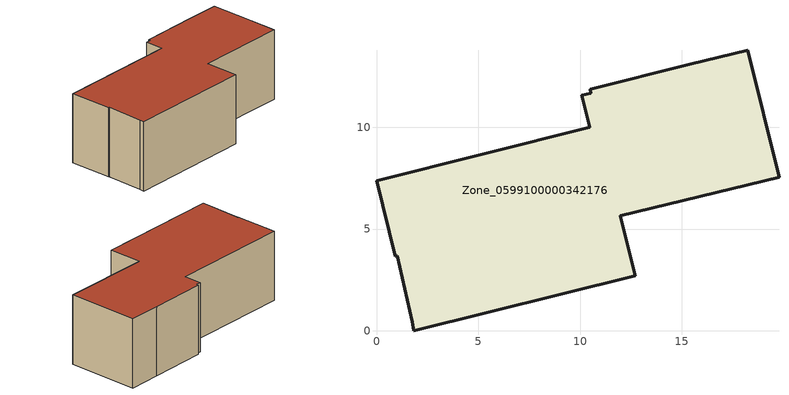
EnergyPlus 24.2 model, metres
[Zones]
Zone_0599100000342176
 floor ground (C_G): 10.5,11.87 15.38,13.09 18.24,13.79 19.77,7.55 11.97,5.64 12.7,2.71 1.84,0 1.74,0.44 1.03,3.7 0.93,3.67 0,7.38 10.48,9.99 10.08,11.56 10.52,11.66 z0
 wall outside (C_F): 1.84,0 12.7,2.71 11.97,5.64 19.77,7.55 18.24,13.79 15.38,13.09 10.5,11.87 10.52,11.66 10.08,11.56 10.48,9.99 0,7.38 0.93,3.67 1.03,3.7 1.74,0.44 1.84,0 z0:6.23
 roof outside (C_R): 15.38,13.09 10.5,11.87 10.52,11.66 10.08,11.56 10.48,9.99 0,7.38 0.93,3.67 1.03,3.7 1.74,0.44 1.84,0 12.7,2.71 11.97,5.64 19.77,7.55 18.24,13.79 z6.23
[BUILDING]
Pand.0599100000342176: North Axis=0; Terrain=City; Loads Convergence Tolerance Value=0.04; Temperature Convergence Tolerance Value=0.4; Solar Distribution=FullExterior; Maximum Number of Warmup Days=25; Minimum Number of Warmup Days=1
[Site:Location]
Rotterdam.The.Hague.AP_ZH_NLD Design_Conditions: Latitude=51.96; Longitude=4.45; Time Zone=1; Elevation=-4.5
[SITE:GROUNDTEMPERATURE:BUILDINGSURFACE]
18, 18, 18, 18, 18, 18, 18, 18, 18, 18, 18, 18
[MATERIAL] Thermal Absorptance=0.9; Solar Absorptance=0.7; Visible Absorptance=0.7
Name | Roughness | Thickness | Conductivity | Density | Specific Heat
G.D.1992-2005 | MediumSmooth | 0.15 | 0.06 | 540 | 1210
F.D.1992-2005 | Rough | 0.3 | 0.12 | 1920 | 840
R.D.1992-2005 | MediumRough | 0.2 | 0.08 | 1500 | 1000
[CONSTRUCTION]
C_G: G.D.1992-2005
C_F: F.D.1992-2005
C_R: R.D.1992-2005
[ZONE]
Zone_0599100000342176: Type=1; Multiplier=1; Ceiling Height=Autocalculate; Volume=Autocalculate; Floor Area=autocalculate; Part of Total Floor Area=Yes
[ZONEINFILTRATION:DESIGNFLOWRATE]
Infil_Zone_0599100000342176: Zone or ZoneList or Space or SpaceList=Zone_0599100000342176; Schedule=AlwaysOn; Design Flow Rate Calculation Method=Flow/Area; Flow Rate per Floor Area=0.0021; Constant Term Coefficient=1; Temperature Term Coefficient=0; Velocity Term Coefficient=0; Velocity Squared Term Coefficient=0
[HVACTEMPLATE:ZONE:IDEALLOADSAIRSYSTEM]
Zone_0599100000342176: Maximum Heating Supply Air Temperature=50; Minimum Cooling Supply Air Temperature=13; Maximum Heating Supply Air Humidity Ratio=0.0156; Minimum Cooling Supply Air Humidity Ratio=0.0077; Heating Limit=NoLimit; Cooling Limit=NoLimit; Dehumidification Control Type=ConstantSensibleHeatRatio; Cooling Sensible Heat Ratio=0.7; Dehumidification Setpoint=60; Humidification Control Type=None; Humidification Setpoint=30; Outdoor Air Method=None; Outdoor Air Flow Rate per Person=0.00944; Outdoor Air Flow Rate per Zone Floor Area=0; Outdoor Air Flow Rate per Zone=0; Demand Controlled Ventilation Type=None; Outdoor Air Economizer Type=NoEconomizer; Heat Recovery Type=None; Sensible Heat Recovery Effectiveness=0.7; Latent Heat Recovery Effectiveness=0.65
[ZONECONTROL:THERMOSTAT]
ThermostatControl_Zone_0599100000342176: Zone or ZoneList=Zone_0599100000342176; Control Type Schedule=DualSetpointControlType; Control 1=Thermostat_Zone_0599100000342176; Temperature Difference Between Cutout And Setpoint=0
[THERMOSTATSETPOINT:DUALSETPOINT]
Thermostat_Zone_0599100000342176: Heating Setpoint Temperature Schedule=HeatingSetpoint_Zone_0599100000342176; Cooling Setpoint Temperature Schedule=CoolingSetpoint_Zone_0599100000342176
[SCHEDULE:COMPACT]
HeatingSetpoint_Zone_0599100000342176: Through: 12/31, For: AllDays, Until: 24:00, 21
CoolingSetpoint_Zone_0599100000342176: Through: 12/31, For: AllDays, Until: 24:00, 24
DualSetpointControlType: Through: 12/31, For: AllDays, Until: 24:00, 4
AlwaysOn: Through: 12/31, For: AllDays, Until: 24:00, 1
